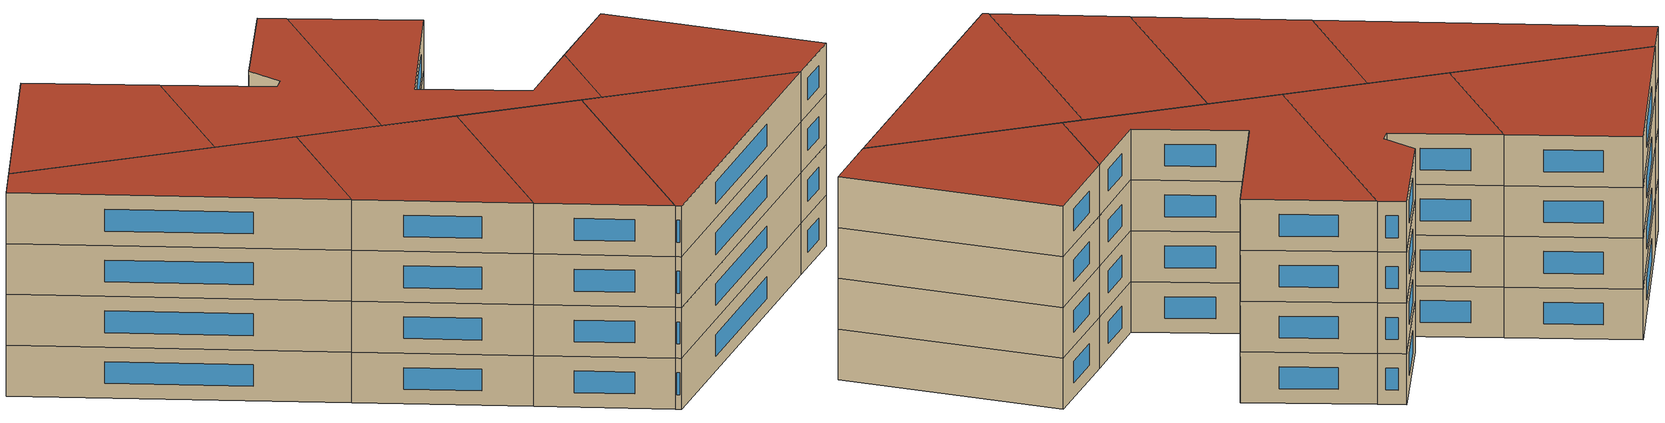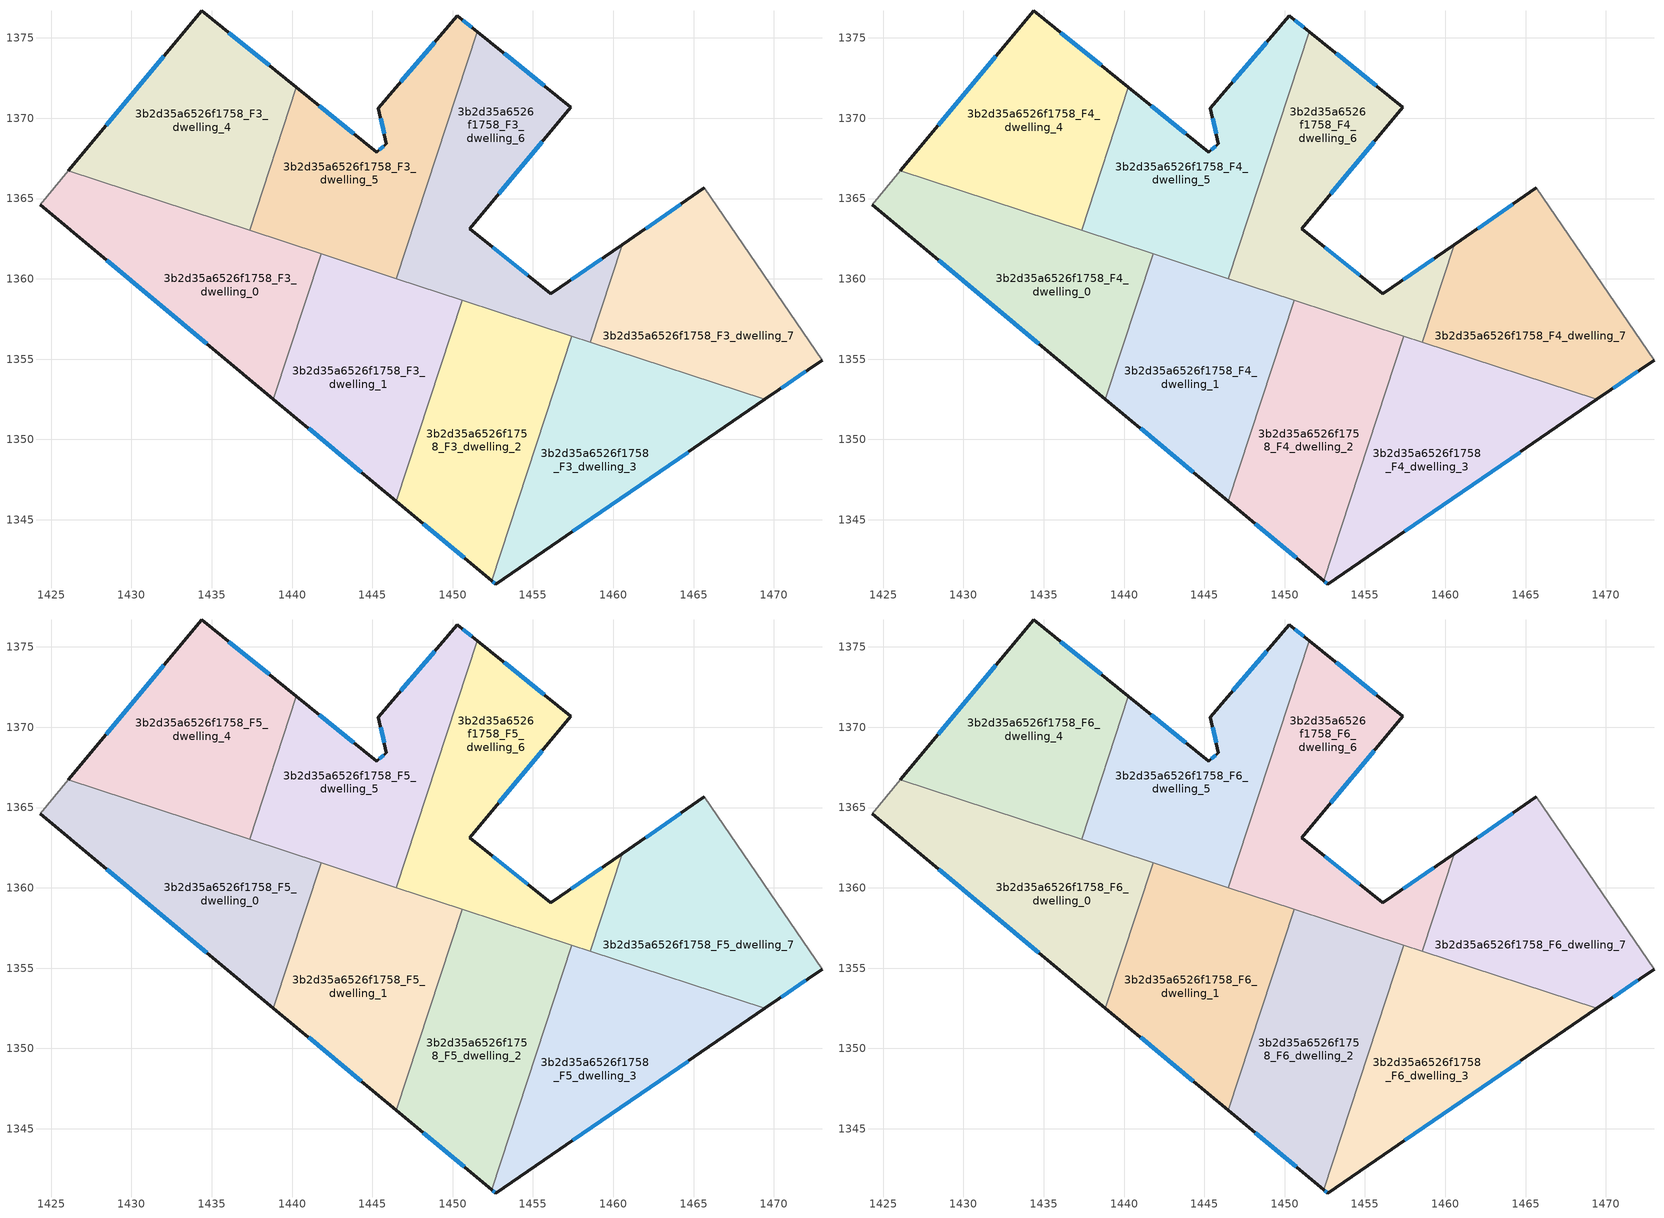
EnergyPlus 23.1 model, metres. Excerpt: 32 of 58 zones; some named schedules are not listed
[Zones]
3b2d35a6526f1758_F3_dwelling_0
 floor to 3b2d35a6526f1758_F2_dwelling_0 (EU_floor_Construction): 1441.81,1361.56 1438.84,1352.51 1424.31,1364.6 1426.07,1366.72 z9
 wall outside (EU_wall_Construction): 1424.31,1364.6 1438.84,1352.51 z9:12
 wall adiabatic (EU_wall_Construction): 1426.07,1366.72 1424.31,1364.6 z9:12
 wall to 3b2d35a6526f1758_F3_dwelling_1 (EU_wall_Construction): 1438.84,1352.51 1441.81,1361.56 z9:12
 wall to 3b2d35a6526f1758_F3_dwelling_4 (EU_wall_Construction): 1437.36,1363.02 1426.07,1366.72 z9:12
 wall to 3b2d35a6526f1758_F3_dwelling_5 (EU_wall_Construction): 1441.81,1361.56 1437.36,1363.02 z9:12
 window (EU_Window_Construction): 1428.46,1361.15 1434.69,1355.96 z9.86:11.14
3b2d35a6526f1758_F3_dwelling_1
 floor to 3b2d35a6526f1758_F2_dwelling_1 (EU_floor_Construction): 1450.59,1358.68 1446.48,1346.15 1438.84,1352.51 1441.81,1361.56 z9
 wall outside (EU_wall_Construction): 1438.84,1352.51 1446.48,1346.15 z9:12
 wall to 3b2d35a6526f1758_F3_dwelling_2 (EU_wall_Construction): 1446.48,1346.15 1450.59,1358.68 z9:12
 wall to 3b2d35a6526f1758_F3_dwelling_5 (EU_wall_Construction): 1446.5,1360.02 1441.81,1361.56 z9:12
 wall to 3b2d35a6526f1758_F3_dwelling_6 (EU_wall_Construction): 1450.59,1358.68 1446.5,1360.02 z9:12
 window (EU_Window_Construction): 1441.03,1350.69 1444.3,1347.97 z9.86:11.14
3b2d35a6526f1758_F3_dwelling_2
 floor to 3b2d35a6526f1758_F2_dwelling_2 (EU_floor_Construction): 1457.42,1356.44 1452.42,1341.21 1446.48,1346.15 1450.59,1358.68 z9
 wall outside (EU_wall_Construction): 1446.48,1346.15 1452.42,1341.21 z9:12
 wall to 3b2d35a6526f1758_F3_dwelling_3 (EU_wall_Construction): 1452.42,1341.21 1457.42,1356.44 z9:12
 wall to 3b2d35a6526f1758_F3_dwelling_6 (EU_wall_Construction): 1457.42,1356.44 1450.59,1358.68 z9:12
 window (EU_Window_Construction): 1448.18,1344.74 1450.73,1342.62 z9.86:11.14
3b2d35a6526f1758_F3_dwelling_3
 floor to 3b2d35a6526f1758_F2_dwelling_3 (EU_floor_Construction): 1469.45,1352.5 1452.7,1340.98 1452.42,1341.21 1457.42,1356.44 z9
 wall outside (EU_wall_Construction): 1452.42,1341.21 1452.7,1340.98 1469.45,1352.5 z9:12
 wall to 3b2d35a6526f1758_F3_dwelling_7 (EU_wall_Construction): 1469.45,1352.5 1458.56,1356.07 z9:12
 wall to 3b2d35a6526f1758_F3_dwelling_6 (EU_wall_Construction): 1458.56,1356.07 1457.42,1356.44 z9:12
 window (EU_Window_Construction): 1457.48,1344.27 1464.66,1349.21 / 1452.5,1341.15 1452.62,1341.05 z9.86:11.14
3b2d35a6526f1758_F3_dwelling_4
 floor to 3b2d35a6526f1758_F2_dwelling_4 (EU_floor_Construction): 1440.28,1371.93 1437.36,1363.02 1426.07,1366.72 1434.38,1376.7 z9
 wall outside (EU_wall_Construction): 1440.28,1371.93 1434.38,1376.7 1426.07,1366.72 z9:12
 wall to 3b2d35a6526f1758_F3_dwelling_5 (EU_wall_Construction): 1437.36,1363.02 1440.28,1371.93 z9:12
 window (EU_Window_Construction): 1432.01,1373.85 1428.45,1369.57 / 1438.59,1373.29 1436.07,1375.33 z9.86:11.14
3b2d35a6526f1758_F3_dwelling_5
 floor to 3b2d35a6526f1758_F2_dwelling_5 (EU_floor_Construction): 1451.53,1375.38 1446.5,1360.02 1437.36,1363.02 1440.28,1371.93 1445.26,1367.89 1445.88,1368.42 1445.37,1370.61 1450.28,1376.39 z9
 wall outside (EU_wall_Construction): 1451.53,1375.38 1450.28,1376.39 1445.37,1370.61 1445.88,1368.42 1445.26,1367.89 1440.28,1371.93 z9:12
 wall to 3b2d35a6526f1758_F3_dwelling_6 (EU_wall_Construction): 1446.5,1360.02 1451.53,1375.38 z9:12
 window (EU_Window_Construction): 1443.84,1369.05 1441.7,1370.77 / 1445.7,1368.27 1445.44,1368.04 / 1445.52,1369.99 1445.73,1369.05 / 1448.88,1374.74 1446.78,1372.26 / 1451.18,1375.67 1450.64,1376.1 z9.86:11.14
3b2d35a6526f1758_F3_dwelling_6
 floor to 3b2d35a6526f1758_F2_dwelling_6 (EU_floor_Construction): 1457.37,1370.69 1451.07,1363.13 1456.11,1359.07 1460.55,1362.13 1458.56,1356.07 1446.5,1360.02 1451.53,1375.38 z9
 wall outside (EU_wall_Construction): 1460.55,1362.13 1456.11,1359.07 1451.07,1363.13 1457.37,1370.69 1451.53,1375.38 z9:12
 wall to 3b2d35a6526f1758_F3_dwelling_7 (EU_wall_Construction): 1458.56,1356.07 1460.55,1362.13 z9:12
 window (EU_Window_Construction): 1459.28,1361.25 1457.38,1359.94 / 1455.7,1372.03 1453.2,1374.04 / 1452.87,1365.29 1455.57,1368.53 / 1454.67,1360.23 1452.51,1361.97 z9.86:11.14
3b2d35a6526f1758_F3_dwelling_7
 floor to 3b2d35a6526f1758_F2_dwelling_7 (EU_floor_Construction): 1465.67,1365.66 1473,1354.94 1469.45,1352.5 1458.56,1356.07 1460.55,1362.13 z9
 wall outside (EU_wall_Construction): 1465.67,1365.66 1460.55,1362.13 / 1469.45,1352.5 1473,1354.94 z9:12
 wall adiabatic (EU_wall_Construction): 1473,1354.94 1465.67,1365.66 z9:12
 window (EU_Window_Construction): 1464.21,1364.65 1462.01,1363.14 / 1470.46,1353.19 1471.99,1354.24 z9.86:11.14
3b2d35a6526f1758_F4_dwelling_0
 floor to 3b2d35a6526f1758_F3_dwelling_0 (EU_floor_Construction): 1441.81,1361.56 1438.84,1352.51 1424.31,1364.6 1426.07,1366.72 z12
 wall outside (EU_wall_Construction): 1424.31,1364.6 1438.84,1352.51 z12:15
 wall adiabatic (EU_wall_Construction): 1426.07,1366.72 1424.31,1364.6 z12:15
 wall to 3b2d35a6526f1758_F4_dwelling_1 (EU_wall_Construction): 1438.84,1352.51 1441.81,1361.56 z12:15
 wall to 3b2d35a6526f1758_F4_dwelling_4 (EU_wall_Construction): 1437.36,1363.02 1426.07,1366.72 z12:15
 wall to 3b2d35a6526f1758_F4_dwelling_5 (EU_wall_Construction): 1441.81,1361.56 1437.36,1363.02 z12:15
 window (EU_Window_Construction): 1428.46,1361.15 1434.69,1355.96 z12.86:14.14
3b2d35a6526f1758_F4_dwelling_1
 floor to 3b2d35a6526f1758_F3_dwelling_1 (EU_floor_Construction): 1450.59,1358.68 1446.48,1346.15 1438.84,1352.51 1441.81,1361.56 z12
 wall outside (EU_wall_Construction): 1438.84,1352.51 1446.48,1346.15 z12:15
 wall to 3b2d35a6526f1758_F4_dwelling_2 (EU_wall_Construction): 1446.48,1346.15 1450.59,1358.68 z12:15
 wall to 3b2d35a6526f1758_F4_dwelling_5 (EU_wall_Construction): 1446.5,1360.02 1441.81,1361.56 z12:15
 wall to 3b2d35a6526f1758_F4_dwelling_6 (EU_wall_Construction): 1450.59,1358.68 1446.5,1360.02 z12:15
 window (EU_Window_Construction): 1441.03,1350.69 1444.3,1347.97 z12.86:14.14
3b2d35a6526f1758_F4_dwelling_2
 floor to 3b2d35a6526f1758_F3_dwelling_2 (EU_floor_Construction): 1457.42,1356.44 1452.42,1341.21 1446.48,1346.15 1450.59,1358.68 z12
 wall outside (EU_wall_Construction): 1446.48,1346.15 1452.42,1341.21 z12:15
 wall to 3b2d35a6526f1758_F4_dwelling_3 (EU_wall_Construction): 1452.42,1341.21 1457.42,1356.44 z12:15
 wall to 3b2d35a6526f1758_F4_dwelling_6 (EU_wall_Construction): 1457.42,1356.44 1450.59,1358.68 z12:15
 window (EU_Window_Construction): 1448.18,1344.74 1450.73,1342.62 z12.86:14.14
3b2d35a6526f1758_F4_dwelling_3
 floor to 3b2d35a6526f1758_F3_dwelling_3 (EU_floor_Construction): 1469.45,1352.5 1452.7,1340.98 1452.42,1341.21 1457.42,1356.44 z12
 wall outside (EU_wall_Construction): 1452.42,1341.21 1452.7,1340.98 1469.45,1352.5 z12:15
 wall to 3b2d35a6526f1758_F4_dwelling_7 (EU_wall_Construction): 1469.45,1352.5 1458.56,1356.07 z12:15
 wall to 3b2d35a6526f1758_F4_dwelling_6 (EU_wall_Construction): 1458.56,1356.07 1457.42,1356.44 z12:15
 window (EU_Window_Construction): 1457.48,1344.27 1464.66,1349.21 / 1452.5,1341.15 1452.62,1341.05 z12.86:14.14
3b2d35a6526f1758_F4_dwelling_4
 floor to 3b2d35a6526f1758_F3_dwelling_4 (EU_floor_Construction): 1440.28,1371.93 1437.36,1363.02 1426.07,1366.72 1434.38,1376.7 z12
 wall outside (EU_wall_Construction): 1440.28,1371.93 1434.38,1376.7 1426.07,1366.72 z12:15
 wall to 3b2d35a6526f1758_F4_dwelling_5 (EU_wall_Construction): 1437.36,1363.02 1440.28,1371.93 z12:15
 window (EU_Window_Construction): 1432.01,1373.85 1428.45,1369.57 / 1438.59,1373.29 1436.07,1375.33 z12.86:14.14
3b2d35a6526f1758_F4_dwelling_5
 floor to 3b2d35a6526f1758_F3_dwelling_5 (EU_floor_Construction): 1451.53,1375.38 1446.5,1360.02 1437.36,1363.02 1440.28,1371.93 1445.26,1367.89 1445.88,1368.42 1445.37,1370.61 1450.28,1376.39 z12
 wall outside (EU_wall_Construction): 1451.53,1375.38 1450.28,1376.39 1445.37,1370.61 1445.88,1368.42 1445.26,1367.89 1440.28,1371.93 z12:15
 wall to 3b2d35a6526f1758_F4_dwelling_6 (EU_wall_Construction): 1446.5,1360.02 1451.53,1375.38 z12:15
 window (EU_Window_Construction): 1443.84,1369.05 1441.7,1370.77 / 1445.7,1368.27 1445.44,1368.04 / 1445.52,1369.99 1445.73,1369.05 / 1448.88,1374.74 1446.78,1372.26 / 1451.18,1375.67 1450.64,1376.1 z12.86:14.14
3b2d35a6526f1758_F4_dwelling_6
 floor to 3b2d35a6526f1758_F3_dwelling_6 (EU_floor_Construction): 1457.37,1370.69 1451.07,1363.13 1456.11,1359.07 1460.55,1362.13 1458.56,1356.07 1446.5,1360.02 1451.53,1375.38 z12
 wall outside (EU_wall_Construction): 1460.55,1362.13 1456.11,1359.07 1451.07,1363.13 1457.37,1370.69 1451.53,1375.38 z12:15
 wall to 3b2d35a6526f1758_F4_dwelling_7 (EU_wall_Construction): 1458.56,1356.07 1460.55,1362.13 z12:15
 window (EU_Window_Construction): 1459.28,1361.25 1457.38,1359.94 / 1455.7,1372.03 1453.2,1374.04 / 1452.87,1365.29 1455.57,1368.53 / 1454.67,1360.23 1452.51,1361.97 z12.86:14.14
3b2d35a6526f1758_F4_dwelling_7
 floor to 3b2d35a6526f1758_F3_dwelling_7 (EU_floor_Construction): 1465.67,1365.66 1473,1354.94 1469.45,1352.5 1458.56,1356.07 1460.55,1362.13 z12
 wall outside (EU_wall_Construction): 1465.67,1365.66 1460.55,1362.13 / 1469.45,1352.5 1473,1354.94 z12:15
 wall adiabatic (EU_wall_Construction): 1473,1354.94 1465.67,1365.66 z12:15
 window (EU_Window_Construction): 1464.21,1364.65 1462.01,1363.14 / 1470.46,1353.19 1471.99,1354.24 z12.86:14.14
3b2d35a6526f1758_F5_dwelling_0
 floor to 3b2d35a6526f1758_F4_dwelling_0 (EU_floor_Construction): 1441.81,1361.56 1438.84,1352.51 1424.31,1364.6 1426.07,1366.72 z15
 wall outside (EU_wall_Construction): 1424.31,1364.6 1438.84,1352.51 z15:18
 wall adiabatic (EU_wall_Construction): 1426.07,1366.72 1424.31,1364.6 z15:18
 wall to 3b2d35a6526f1758_F5_dwelling_1 (EU_wall_Construction): 1438.84,1352.51 1441.81,1361.56 z15:18
 wall to 3b2d35a6526f1758_F5_dwelling_4 (EU_wall_Construction): 1437.36,1363.02 1426.07,1366.72 z15:18
 wall to 3b2d35a6526f1758_F5_dwelling_5 (EU_wall_Construction): 1441.81,1361.56 1437.36,1363.02 z15:18
 window (EU_Window_Construction): 1428.46,1361.15 1434.69,1355.96 z15.86:17.14
3b2d35a6526f1758_F5_dwelling_1
 floor to 3b2d35a6526f1758_F4_dwelling_1 (EU_floor_Construction): 1450.59,1358.68 1446.48,1346.15 1438.84,1352.51 1441.81,1361.56 z15
 wall outside (EU_wall_Construction): 1438.84,1352.51 1446.48,1346.15 z15:18
 wall to 3b2d35a6526f1758_F5_dwelling_2 (EU_wall_Construction): 1446.48,1346.15 1450.59,1358.68 z15:18
 wall to 3b2d35a6526f1758_F5_dwelling_5 (EU_wall_Construction): 1446.5,1360.02 1441.81,1361.56 z15:18
 wall to 3b2d35a6526f1758_F5_dwelling_6 (EU_wall_Construction): 1450.59,1358.68 1446.5,1360.02 z15:18
 window (EU_Window_Construction): 1441.03,1350.69 1444.3,1347.97 z15.86:17.14
3b2d35a6526f1758_F5_dwelling_2
 floor to 3b2d35a6526f1758_F4_dwelling_2 (EU_floor_Construction): 1457.42,1356.44 1452.42,1341.21 1446.48,1346.15 1450.59,1358.68 z15
 wall outside (EU_wall_Construction): 1446.48,1346.15 1452.42,1341.21 z15:18
 wall to 3b2d35a6526f1758_F5_dwelling_3 (EU_wall_Construction): 1452.42,1341.21 1457.42,1356.44 z15:18
 wall to 3b2d35a6526f1758_F5_dwelling_6 (EU_wall_Construction): 1457.42,1356.44 1450.59,1358.68 z15:18
 window (EU_Window_Construction): 1448.18,1344.74 1450.73,1342.62 z15.86:17.14
3b2d35a6526f1758_F5_dwelling_3
 floor to 3b2d35a6526f1758_F4_dwelling_3 (EU_floor_Construction): 1469.45,1352.5 1452.7,1340.98 1452.42,1341.21 1457.42,1356.44 z15
 wall outside (EU_wall_Construction): 1452.42,1341.21 1452.7,1340.98 1469.45,1352.5 z15:18
 wall to 3b2d35a6526f1758_F5_dwelling_7 (EU_wall_Construction): 1469.45,1352.5 1458.56,1356.07 z15:18
 wall to 3b2d35a6526f1758_F5_dwelling_6 (EU_wall_Construction): 1458.56,1356.07 1457.42,1356.44 z15:18
 window (EU_Window_Construction): 1457.48,1344.27 1464.66,1349.21 / 1452.5,1341.15 1452.62,1341.05 z15.86:17.14
3b2d35a6526f1758_F5_dwelling_4
 floor to 3b2d35a6526f1758_F4_dwelling_4 (EU_floor_Construction): 1440.28,1371.93 1437.36,1363.02 1426.07,1366.72 1434.38,1376.7 z15
 wall outside (EU_wall_Construction): 1440.28,1371.93 1434.38,1376.7 1426.07,1366.72 z15:18
 wall to 3b2d35a6526f1758_F5_dwelling_5 (EU_wall_Construction): 1437.36,1363.02 1440.28,1371.93 z15:18
 window (EU_Window_Construction): 1432.01,1373.85 1428.45,1369.57 / 1438.59,1373.29 1436.07,1375.33 z15.86:17.14
3b2d35a6526f1758_F5_dwelling_5
 floor to 3b2d35a6526f1758_F4_dwelling_5 (EU_floor_Construction): 1451.53,1375.38 1446.5,1360.02 1437.36,1363.02 1440.28,1371.93 1445.26,1367.89 1445.88,1368.42 1445.37,1370.61 1450.28,1376.39 z15
 wall outside (EU_wall_Construction): 1451.53,1375.38 1450.28,1376.39 1445.37,1370.61 1445.88,1368.42 1445.26,1367.89 1440.28,1371.93 z15:18
 wall to 3b2d35a6526f1758_F5_dwelling_6 (EU_wall_Construction): 1446.5,1360.02 1451.53,1375.38 z15:18
 window (EU_Window_Construction): 1443.84,1369.05 1441.7,1370.77 / 1445.7,1368.27 1445.44,1368.04 / 1445.52,1369.99 1445.73,1369.05 / 1448.88,1374.74 1446.78,1372.26 / 1451.18,1375.67 1450.64,1376.1 z15.86:17.14
3b2d35a6526f1758_F5_dwelling_6
 floor to 3b2d35a6526f1758_F4_dwelling_6 (EU_floor_Construction): 1457.37,1370.69 1451.07,1363.13 1456.11,1359.07 1460.55,1362.13 1458.56,1356.07 1446.5,1360.02 1451.53,1375.38 z15
 wall outside (EU_wall_Construction): 1460.55,1362.13 1456.11,1359.07 1451.07,1363.13 1457.37,1370.69 1451.53,1375.38 z15:18
 wall to 3b2d35a6526f1758_F5_dwelling_7 (EU_wall_Construction): 1458.56,1356.07 1460.55,1362.13 z15:18
 window (EU_Window_Construction): 1459.28,1361.25 1457.38,1359.94 / 1455.7,1372.03 1453.2,1374.04 / 1452.87,1365.29 1455.57,1368.53 / 1454.67,1360.23 1452.51,1361.97 z15.86:17.14
3b2d35a6526f1758_F5_dwelling_7
 floor to 3b2d35a6526f1758_F4_dwelling_7 (EU_floor_Construction): 1465.67,1365.66 1473,1354.94 1469.45,1352.5 1458.56,1356.07 1460.55,1362.13 z15
 wall outside (EU_wall_Construction): 1465.67,1365.66 1460.55,1362.13 / 1469.45,1352.5 1473,1354.94 z15:18
 wall adiabatic (EU_wall_Construction): 1473,1354.94 1465.67,1365.66 z15:18
 window (EU_Window_Construction): 1464.21,1364.65 1462.01,1363.14 / 1470.46,1353.19 1471.99,1354.24 z15.86:17.14
3b2d35a6526f1758_F6_dwelling_0
 floor to 3b2d35a6526f1758_F5_dwelling_0 (EU_floor_Construction): 1441.81,1361.56 1438.84,1352.51 1424.31,1364.6 1426.07,1366.72 z18
 wall outside (EU_wall_Construction): 1424.31,1364.6 1438.84,1352.51 z18:21
 wall adiabatic (EU_wall_Construction): 1426.07,1366.72 1424.31,1364.6 z18:21
 wall to 3b2d35a6526f1758_F6_dwelling_1 (EU_wall_Construction): 1438.84,1352.51 1441.81,1361.56 z18:21
 wall to 3b2d35a6526f1758_F6_dwelling_4 (EU_wall_Construction): 1437.36,1363.02 1426.07,1366.72 z18:21
 wall to 3b2d35a6526f1758_F6_dwelling_5 (EU_wall_Construction): 1441.81,1361.56 1437.36,1363.02 z18:21
 window (EU_Window_Construction): 1428.46,1361.15 1434.69,1355.96 z18.86:20.14
 roof outside (EU_roof_Construction): 1438.84,1352.51 1441.81,1361.56 1426.07,1366.72 1424.31,1364.6 z21
3b2d35a6526f1758_F6_dwelling_1
 floor to 3b2d35a6526f1758_F5_dwelling_1 (EU_floor_Construction): 1450.59,1358.68 1446.48,1346.15 1438.84,1352.51 1441.81,1361.56 z18
 wall outside (EU_wall_Construction): 1438.84,1352.51 1446.48,1346.15 z18:21
 wall to 3b2d35a6526f1758_F6_dwelling_2 (EU_wall_Construction): 1446.48,1346.15 1450.59,1358.68 z18:21
 wall to 3b2d35a6526f1758_F6_dwelling_5 (EU_wall_Construction): 1446.5,1360.02 1441.81,1361.56 z18:21
 wall to 3b2d35a6526f1758_F6_dwelling_6 (EU_wall_Construction): 1450.59,1358.68 1446.5,1360.02 z18:21
 window (EU_Window_Construction): 1441.03,1350.69 1444.3,1347.97 z18.86:20.14
 roof outside (EU_roof_Construction): 1446.48,1346.15 1450.59,1358.68 1441.81,1361.56 1438.84,1352.51 z21
3b2d35a6526f1758_F6_dwelling_2
 floor to 3b2d35a6526f1758_F5_dwelling_2 (EU_floor_Construction): 1457.42,1356.44 1452.42,1341.21 1446.48,1346.15 1450.59,1358.68 z18
 wall outside (EU_wall_Construction): 1446.48,1346.15 1452.42,1341.21 z18:21
 wall to 3b2d35a6526f1758_F6_dwelling_3 (EU_wall_Construction): 1452.42,1341.21 1457.42,1356.44 z18:21
 wall to 3b2d35a6526f1758_F6_dwelling_6 (EU_wall_Construction): 1457.42,1356.44 1450.59,1358.68 z18:21
 window (EU_Window_Construction): 1448.18,1344.74 1450.73,1342.62 z18.86:20.14
 roof outside (EU_roof_Construction): 1452.42,1341.21 1457.42,1356.44 1450.59,1358.68 1446.48,1346.15 z21
3b2d35a6526f1758_F6_dwelling_3
 floor to 3b2d35a6526f1758_F5_dwelling_3 (EU_floor_Construction): 1469.45,1352.5 1452.7,1340.98 1452.42,1341.21 1457.42,1356.44 z18
 wall outside (EU_wall_Construction): 1452.42,1341.21 1452.7,1340.98 1469.45,1352.5 z18:21
 wall to 3b2d35a6526f1758_F6_dwelling_7 (EU_wall_Construction): 1469.45,1352.5 1458.56,1356.07 z18:21
 wall to 3b2d35a6526f1758_F6_dwelling_6 (EU_wall_Construction): 1458.56,1356.07 1457.42,1356.44 z18:21
 window (EU_Window_Construction): 1457.48,1344.27 1464.66,1349.21 / 1452.5,1341.15 1452.62,1341.05 z18.86:20.14
 roof outside (EU_roof_Construction): 1469.45,1352.5 1457.42,1356.44 1452.42,1341.21 1452.7,1340.98 z21
3b2d35a6526f1758_F6_dwelling_4
 floor to 3b2d35a6526f1758_F5_dwelling_4 (EU_floor_Construction): 1440.28,1371.93 1437.36,1363.02 1426.07,1366.72 1434.38,1376.7 z18
 wall outside (EU_wall_Construction): 1440.28,1371.93 1434.38,1376.7 1426.07,1366.72 z18:21
 wall to 3b2d35a6526f1758_F6_dwelling_5 (EU_wall_Construction): 1437.36,1363.02 1440.28,1371.93 z18:21
 window (EU_Window_Construction): 1432.01,1373.85 1428.45,1369.57 / 1438.59,1373.29 1436.07,1375.33 z18.86:20.14
 roof outside (EU_roof_Construction): 1437.36,1363.02 1440.28,1371.93 1434.38,1376.7 1426.07,1366.72 z21
3b2d35a6526f1758_F6_dwelling_5
 floor to 3b2d35a6526f1758_F5_dwelling_5 (EU_floor_Construction): 1451.53,1375.38 1446.5,1360.02 1437.36,1363.02 1440.28,1371.93 1445.26,1367.89 1445.88,1368.42 1445.37,1370.61 1450.28,1376.39 z18
 wall outside (EU_wall_Construction): 1451.53,1375.38 1450.28,1376.39 1445.37,1370.61 1445.88,1368.42 1445.26,1367.89 1440.28,1371.93 z18:21
 wall to 3b2d35a6526f1758_F6_dwelling_6 (EU_wall_Construction): 1446.5,1360.02 1451.53,1375.38 z18:21
 window (EU_Window_Construction): 1443.84,1369.05 1441.7,1370.77 / 1445.7,1368.27 1445.44,1368.04 / 1445.52,1369.99 1445.73,1369.05 / 1448.88,1374.74 1446.78,1372.26 / 1451.18,1375.67 1450.64,1376.1 z18.86:20.14
 roof outside (EU_roof_Construction): 1446.5,1360.02 1451.53,1375.38 1450.28,1376.39 1445.37,1370.61 1445.88,1368.42 1445.26,1367.89 1440.28,1371.93 1437.36,1363.02 z21
3b2d35a6526f1758_F6_dwelling_6
 floor to 3b2d35a6526f1758_F5_dwelling_6 (EU_floor_Construction): 1457.37,1370.69 1451.07,1363.13 1456.11,1359.07 1460.55,1362.13 1458.56,1356.07 1446.5,1360.02 1451.53,1375.38 z18
 wall outside (EU_wall_Construction): 1460.55,1362.13 1456.11,1359.07 1451.07,1363.13 1457.37,1370.69 1451.53,1375.38 z18:21
 wall to 3b2d35a6526f1758_F6_dwelling_7 (EU_wall_Construction): 1458.56,1356.07 1460.55,1362.13 z18:21
 window (EU_Window_Construction): 1459.28,1361.25 1457.38,1359.94 / 1455.7,1372.03 1453.2,1374.04 / 1452.87,1365.29 1455.57,1368.53 / 1454.67,1360.23 1452.51,1361.97 z18.86:20.14
 roof outside (EU_roof_Construction): 1458.56,1356.07 1460.55,1362.13 1456.11,1359.07 1451.07,1363.13 1457.37,1370.69 1451.53,1375.38 1446.5,1360.02 z21
3b2d35a6526f1758_F6_dwelling_7
 floor to 3b2d35a6526f1758_F5_dwelling_7 (EU_floor_Construction): 1465.67,1365.66 1473,1354.94 1469.45,1352.5 1458.56,1356.07 1460.55,1362.13 z18
 wall outside (EU_wall_Construction): 1465.67,1365.66 1460.55,1362.13 / 1469.45,1352.5 1473,1354.94 z18:21
 wall adiabatic (EU_wall_Construction): 1473,1354.94 1465.67,1365.66 z18:21
 window (EU_Window_Construction): 1464.21,1364.65 1462.01,1363.14 / 1470.46,1353.19 1471.99,1354.24 z18.86:20.14
 roof outside (EU_roof_Construction): 1473,1354.94 1465.67,1365.66 1460.55,1362.13 1458.56,1356.07 1469.45,1352.5 z21
[Building]
EU S2 Campaign: North Axis=0; Terrain=City; Solar Distribution=FullExterior
[Site:Location]
Helsinki-Vantaa.AP: Latitude=60.317; Longitude=24.963; Time Zone=2; Elevation=54.6
[SizingPeriod:WeatherFileDays]
AnnualSizingPeriod: Begin Month=1; Begin Day of Month=1; End Month=12; End Day of Month=31; Day of Week for Start Day=Monday; Use Weather File Daylight Saving Period=No; Use Weather File Rain and Snow Indicators=No
[MATERIAL]
EU_InternalMass_Material: Roughness=MediumRough; Thickness=0.1; Conductivity=1; Density=1800; Specific Heat=900; Thermal Absorptance=0.9; Solar Absorptance=0.7; Visible Absorptance=0.7
[MATERIAL:NOMASS] Roughness=MediumRough; Thermal Absorptance=0.9; Solar Absorptance=0.7; Visible Absorptance=0.7
Name | Thermal Resistance
EU_wall_NoMass | 1.10183
EU_roof_NoMass; EU_floor_NoMass | 1.70606
[WINDOWMATERIAL:SIMPLEGLAZINGSYSTEM]
EU_Window_SimpleGlazing: UFactor=3.11035; Solar Heat Gain Coefficient=0.8; Visible Transmittance=0.8
[CONSTRUCTION]
EU_wall_Construction: EU_wall_NoMass
EU_roof_Construction: EU_roof_NoMass
EU_floor_Construction: EU_floor_NoMass
EU_Window_Construction: EU_Window_SimpleGlazing
EU_InternalMass_Construction: EU_InternalMass_Material
[ZONE] Type=1; Multiplier=1; Ceiling Height=autocalculate; Floor Area=autocalculate; Part of Total Floor Area=Yes
Name | Volume
3b2d35a6526f1758_F3_dwelling_0; 3b2d35a6526f1758_F4_dwelling_0; 3b2d35a6526f1758_F5_dwelling_0; 3b2d35a6526f1758_F6_dwelling_0 | 314.782
3b2d35a6526f1758_F3_dwelling_1; 3b2d35a6526f1758_F4_dwelling_1; 3b2d35a6526f1758_F5_dwelling_1; 3b2d35a6526f1758_F6_dwelling_1; 3b2d35a6526f1758_F3_dwelling_5; 3b2d35a6526f1758_F4_dwelling_5; 3b2d35a6526f1758_F5_dwelling_5; 3b2d35a6526f1758_F6_dwelling_5 | 314.774
3b2d35a6526f1758_F3_dwelling_2; 3b2d35a6526f1758_F4_dwelling_2; 3b2d35a6526f1758_F5_dwelling_2; 3b2d35a6526f1758_F6_dwelling_2 | 314.729
3b2d35a6526f1758_F3_dwelling_3; 3b2d35a6526f1758_F4_dwelling_3; 3b2d35a6526f1758_F5_dwelling_3; 3b2d35a6526f1758_F6_dwelling_3 | 314.777
3b2d35a6526f1758_F3_dwelling_4; 3b2d35a6526f1758_F4_dwelling_4; 3b2d35a6526f1758_F5_dwelling_4; 3b2d35a6526f1758_F6_dwelling_4 | 314.754
3b2d35a6526f1758_F3_dwelling_6; 3b2d35a6526f1758_F4_dwelling_6; 3b2d35a6526f1758_F5_dwelling_6; 3b2d35a6526f1758_F6_dwelling_6 | 314.771
3b2d35a6526f1758_F3_dwelling_7; 3b2d35a6526f1758_F4_dwelling_7; 3b2d35a6526f1758_F5_dwelling_7; 3b2d35a6526f1758_F6_dwelling_7 | 314.785
[INTERNALMASS] Construction=EU_InternalMass_Construction
Name | Zone or ZoneList | Surface Area
3b2d35a6526f1758_F3_dwelling_0_EU_InternalMass | 3b2d35a6526f1758_F3_dwelling_0 | 104.928
3b2d35a6526f1758_F3_dwelling_1_EU_InternalMass | 3b2d35a6526f1758_F3_dwelling_1 | 104.925
3b2d35a6526f1758_F3_dwelling_2_EU_InternalMass | 3b2d35a6526f1758_F3_dwelling_2 | 104.91
3b2d35a6526f1758_F3_dwelling_3_EU_InternalMass | 3b2d35a6526f1758_F3_dwelling_3 | 104.926
3b2d35a6526f1758_F3_dwelling_4_EU_InternalMass | 3b2d35a6526f1758_F3_dwelling_4 | 104.918
3b2d35a6526f1758_F3_dwelling_5_EU_InternalMass | 3b2d35a6526f1758_F3_dwelling_5 | 104.925
3b2d35a6526f1758_F3_dwelling_6_EU_InternalMass | 3b2d35a6526f1758_F3_dwelling_6 | 104.923
3b2d35a6526f1758_F3_dwelling_7_EU_InternalMass | 3b2d35a6526f1758_F3_dwelling_7 | 104.928
3b2d35a6526f1758_F4_dwelling_0_EU_InternalMass | 3b2d35a6526f1758_F4_dwelling_0 | 104.928
3b2d35a6526f1758_F4_dwelling_1_EU_InternalMass | 3b2d35a6526f1758_F4_dwelling_1 | 104.925
3b2d35a6526f1758_F4_dwelling_2_EU_InternalMass | 3b2d35a6526f1758_F4_dwelling_2 | 104.91
3b2d35a6526f1758_F4_dwelling_3_EU_InternalMass | 3b2d35a6526f1758_F4_dwelling_3 | 104.926
3b2d35a6526f1758_F4_dwelling_4_EU_InternalMass | 3b2d35a6526f1758_F4_dwelling_4 | 104.918
3b2d35a6526f1758_F4_dwelling_5_EU_InternalMass | 3b2d35a6526f1758_F4_dwelling_5 | 104.925
3b2d35a6526f1758_F4_dwelling_6_EU_InternalMass | 3b2d35a6526f1758_F4_dwelling_6 | 104.923
3b2d35a6526f1758_F4_dwelling_7_EU_InternalMass | 3b2d35a6526f1758_F4_dwelling_7 | 104.928
3b2d35a6526f1758_F5_dwelling_0_EU_InternalMass | 3b2d35a6526f1758_F5_dwelling_0 | 104.928
3b2d35a6526f1758_F5_dwelling_1_EU_InternalMass | 3b2d35a6526f1758_F5_dwelling_1 | 104.925
3b2d35a6526f1758_F5_dwelling_2_EU_InternalMass | 3b2d35a6526f1758_F5_dwelling_2 | 104.91
3b2d35a6526f1758_F5_dwelling_3_EU_InternalMass | 3b2d35a6526f1758_F5_dwelling_3 | 104.926
3b2d35a6526f1758_F5_dwelling_4_EU_InternalMass | 3b2d35a6526f1758_F5_dwelling_4 | 104.918
3b2d35a6526f1758_F5_dwelling_5_EU_InternalMass | 3b2d35a6526f1758_F5_dwelling_5 | 104.925
3b2d35a6526f1758_F5_dwelling_6_EU_InternalMass | 3b2d35a6526f1758_F5_dwelling_6 | 104.923
3b2d35a6526f1758_F5_dwelling_7_EU_InternalMass | 3b2d35a6526f1758_F5_dwelling_7 | 104.928
3b2d35a6526f1758_F6_dwelling_0_EU_InternalMass | 3b2d35a6526f1758_F6_dwelling_0 | 104.928
3b2d35a6526f1758_F6_dwelling_1_EU_InternalMass | 3b2d35a6526f1758_F6_dwelling_1 | 104.925
3b2d35a6526f1758_F6_dwelling_2_EU_InternalMass | 3b2d35a6526f1758_F6_dwelling_2 | 104.91
3b2d35a6526f1758_F6_dwelling_3_EU_InternalMass | 3b2d35a6526f1758_F6_dwelling_3 | 104.926
3b2d35a6526f1758_F6_dwelling_4_EU_InternalMass | 3b2d35a6526f1758_F6_dwelling_4 | 104.918
3b2d35a6526f1758_F6_dwelling_5_EU_InternalMass | 3b2d35a6526f1758_F6_dwelling_5 | 104.925
3b2d35a6526f1758_F6_dwelling_6_EU_InternalMass | 3b2d35a6526f1758_F6_dwelling_6 | 104.923
3b2d35a6526f1758_F6_dwelling_7_EU_InternalMass | 3b2d35a6526f1758_F6_dwelling_7 | 104.928
[OTHEREQUIPMENT] Fuel Type=Electricity; Design Level Calculation Method=Watts/Area; Power per Zone Floor Area=1; Fraction Latent=0; Fraction Radiant=0; Fraction Lost=0; Carbon Dioxide Generation Rate=0; EndUse Subcategory=EU_Step8_InternalGains
Name | Zone or ZoneList or Space or SpaceList | Schedule
EU_Step8_InternalGain_3b2d35a6526f1758_F3_dwelling_0_f000 | 3b2d35a6526f1758_F3_dwelling_0 | EU_Step8_GainSchedule_3b2d35a6526f1758_F3_dwelling_0_f000
EU_Step8_InternalGain_3b2d35a6526f1758_F3_dwelling_1_f000 | 3b2d35a6526f1758_F3_dwelling_1 | EU_Step8_GainSchedule_3b2d35a6526f1758_F3_dwelling_1_f000
EU_Step8_InternalGain_3b2d35a6526f1758_F3_dwelling_2_f000 | 3b2d35a6526f1758_F3_dwelling_2 | EU_Step8_GainSchedule_3b2d35a6526f1758_F3_dwelling_2_f000
EU_Step8_InternalGain_3b2d35a6526f1758_F3_dwelling_3_f000 | 3b2d35a6526f1758_F3_dwelling_3 | EU_Step8_GainSchedule_3b2d35a6526f1758_F3_dwelling_3_f000
EU_Step8_InternalGain_3b2d35a6526f1758_F3_dwelling_4_f000 | 3b2d35a6526f1758_F3_dwelling_4 | EU_Step8_GainSchedule_3b2d35a6526f1758_F3_dwelling_4_f000
EU_Step8_InternalGain_3b2d35a6526f1758_F3_dwelling_5_f000 | 3b2d35a6526f1758_F3_dwelling_5 | EU_Step8_GainSchedule_3b2d35a6526f1758_F3_dwelling_5_f000
EU_Step8_InternalGain_3b2d35a6526f1758_F3_dwelling_6_f000 | 3b2d35a6526f1758_F3_dwelling_6 | EU_Step8_GainSchedule_3b2d35a6526f1758_F3_dwelling_6_f000
EU_Step8_InternalGain_3b2d35a6526f1758_F3_dwelling_7_f000 | 3b2d35a6526f1758_F3_dwelling_7 | EU_Step8_GainSchedule_3b2d35a6526f1758_F3_dwelling_7_f000
EU_Step8_InternalGain_3b2d35a6526f1758_F4_dwelling_0_f000 | 3b2d35a6526f1758_F4_dwelling_0 | EU_Step8_GainSchedule_3b2d35a6526f1758_F4_dwelling_0_f000
EU_Step8_InternalGain_3b2d35a6526f1758_F4_dwelling_1_f000 | 3b2d35a6526f1758_F4_dwelling_1 | EU_Step8_GainSchedule_3b2d35a6526f1758_F4_dwelling_1_f000
EU_Step8_InternalGain_3b2d35a6526f1758_F4_dwelling_2_f000 | 3b2d35a6526f1758_F4_dwelling_2 | EU_Step8_GainSchedule_3b2d35a6526f1758_F4_dwelling_2_f000
EU_Step8_InternalGain_3b2d35a6526f1758_F4_dwelling_3_f000 | 3b2d35a6526f1758_F4_dwelling_3 | EU_Step8_GainSchedule_3b2d35a6526f1758_F4_dwelling_3_f000
EU_Step8_InternalGain_3b2d35a6526f1758_F4_dwelling_4_f000 | 3b2d35a6526f1758_F4_dwelling_4 | EU_Step8_GainSchedule_3b2d35a6526f1758_F4_dwelling_4_f000
EU_Step8_InternalGain_3b2d35a6526f1758_F4_dwelling_5_f000 | 3b2d35a6526f1758_F4_dwelling_5 | EU_Step8_GainSchedule_3b2d35a6526f1758_F4_dwelling_5_f000
EU_Step8_InternalGain_3b2d35a6526f1758_F4_dwelling_6_f000 | 3b2d35a6526f1758_F4_dwelling_6 | EU_Step8_GainSchedule_3b2d35a6526f1758_F4_dwelling_6_f000
EU_Step8_InternalGain_3b2d35a6526f1758_F4_dwelling_7_f000 | 3b2d35a6526f1758_F4_dwelling_7 | EU_Step8_GainSchedule_3b2d35a6526f1758_F4_dwelling_7_f000
EU_Step8_InternalGain_3b2d35a6526f1758_F5_dwelling_0_f000 | 3b2d35a6526f1758_F5_dwelling_0 | EU_Step8_GainSchedule_3b2d35a6526f1758_F5_dwelling_0_f000
EU_Step8_InternalGain_3b2d35a6526f1758_F5_dwelling_1_f000 | 3b2d35a6526f1758_F5_dwelling_1 | EU_Step8_GainSchedule_3b2d35a6526f1758_F5_dwelling_1_f000
EU_Step8_InternalGain_3b2d35a6526f1758_F5_dwelling_2_f000 | 3b2d35a6526f1758_F5_dwelling_2 | EU_Step8_GainSchedule_3b2d35a6526f1758_F5_dwelling_2_f000
EU_Step8_InternalGain_3b2d35a6526f1758_F5_dwelling_3_f000 | 3b2d35a6526f1758_F5_dwelling_3 | EU_Step8_GainSchedule_3b2d35a6526f1758_F5_dwelling_3_f000
EU_Step8_InternalGain_3b2d35a6526f1758_F5_dwelling_4_f000 | 3b2d35a6526f1758_F5_dwelling_4 | EU_Step8_GainSchedule_3b2d35a6526f1758_F5_dwelling_4_f000
EU_Step8_InternalGain_3b2d35a6526f1758_F5_dwelling_5_f000 | 3b2d35a6526f1758_F5_dwelling_5 | EU_Step8_GainSchedule_3b2d35a6526f1758_F5_dwelling_5_f000
EU_Step8_InternalGain_3b2d35a6526f1758_F5_dwelling_6_f000 | 3b2d35a6526f1758_F5_dwelling_6 | EU_Step8_GainSchedule_3b2d35a6526f1758_F5_dwelling_6_f000
EU_Step8_InternalGain_3b2d35a6526f1758_F5_dwelling_7_f000 | 3b2d35a6526f1758_F5_dwelling_7 | EU_Step8_GainSchedule_3b2d35a6526f1758_F5_dwelling_7_f000
EU_Step8_InternalGain_3b2d35a6526f1758_F6_dwelling_0_f000 | 3b2d35a6526f1758_F6_dwelling_0 | EU_Step8_GainSchedule_3b2d35a6526f1758_F6_dwelling_0_f000
EU_Step8_InternalGain_3b2d35a6526f1758_F6_dwelling_1_f000 | 3b2d35a6526f1758_F6_dwelling_1 | EU_Step8_GainSchedule_3b2d35a6526f1758_F6_dwelling_1_f000
EU_Step8_InternalGain_3b2d35a6526f1758_F6_dwelling_2_f000 | 3b2d35a6526f1758_F6_dwelling_2 | EU_Step8_GainSchedule_3b2d35a6526f1758_F6_dwelling_2_f000
EU_Step8_InternalGain_3b2d35a6526f1758_F6_dwelling_3_f000 | 3b2d35a6526f1758_F6_dwelling_3 | EU_Step8_GainSchedule_3b2d35a6526f1758_F6_dwelling_3_f000
EU_Step8_InternalGain_3b2d35a6526f1758_F6_dwelling_4_f000 | 3b2d35a6526f1758_F6_dwelling_4 | EU_Step8_GainSchedule_3b2d35a6526f1758_F6_dwelling_4_f000
EU_Step8_InternalGain_3b2d35a6526f1758_F6_dwelling_5_f000 | 3b2d35a6526f1758_F6_dwelling_5 | EU_Step8_GainSchedule_3b2d35a6526f1758_F6_dwelling_5_f000
EU_Step8_InternalGain_3b2d35a6526f1758_F6_dwelling_6_f000 | 3b2d35a6526f1758_F6_dwelling_6 | EU_Step8_GainSchedule_3b2d35a6526f1758_F6_dwelling_6_f000
EU_Step8_InternalGain_3b2d35a6526f1758_F6_dwelling_7_f000 | 3b2d35a6526f1758_F6_dwelling_7 | EU_Step8_GainSchedule_3b2d35a6526f1758_F6_dwelling_7_f000
[ZONEVENTILATION:DESIGNFLOWRATE] Schedule=EU_AlwaysOn; Design Flow Rate Calculation Method=AirChanges/Hour; Air Changes per Hour=0.756316; Ventilation Type=Natural; Fan Pressure Rise=0; Fan Total Efficiency=1; Constant Term Coefficient=1; Temperature Term Coefficient=0; Velocity Term Coefficient=0; Velocity Squared Term Coefficient=0; Minimum Indoor Temperature=-100; Maximum Indoor Temperature=100; Delta Temperature=-100; Minimum Outdoor Temperature=-100; Maximum Outdoor Temperature=100; Maximum Wind Speed=40
Name | Zone or ZoneList or Space or SpaceList
EU_ConstantAir_3b2d35a6526f1758_F3_dwelling_0 | 3b2d35a6526f1758_F3_dwelling_0
EU_ConstantAir_3b2d35a6526f1758_F3_dwelling_1 | 3b2d35a6526f1758_F3_dwelling_1
EU_ConstantAir_3b2d35a6526f1758_F3_dwelling_2 | 3b2d35a6526f1758_F3_dwelling_2
EU_ConstantAir_3b2d35a6526f1758_F3_dwelling_3 | 3b2d35a6526f1758_F3_dwelling_3
EU_ConstantAir_3b2d35a6526f1758_F3_dwelling_4 | 3b2d35a6526f1758_F3_dwelling_4
EU_ConstantAir_3b2d35a6526f1758_F3_dwelling_5 | 3b2d35a6526f1758_F3_dwelling_5
EU_ConstantAir_3b2d35a6526f1758_F3_dwelling_6 | 3b2d35a6526f1758_F3_dwelling_6
EU_ConstantAir_3b2d35a6526f1758_F3_dwelling_7 | 3b2d35a6526f1758_F3_dwelling_7
EU_ConstantAir_3b2d35a6526f1758_F4_dwelling_0 | 3b2d35a6526f1758_F4_dwelling_0
EU_ConstantAir_3b2d35a6526f1758_F4_dwelling_1 | 3b2d35a6526f1758_F4_dwelling_1
EU_ConstantAir_3b2d35a6526f1758_F4_dwelling_2 | 3b2d35a6526f1758_F4_dwelling_2
EU_ConstantAir_3b2d35a6526f1758_F4_dwelling_3 | 3b2d35a6526f1758_F4_dwelling_3
EU_ConstantAir_3b2d35a6526f1758_F4_dwelling_4 | 3b2d35a6526f1758_F4_dwelling_4
EU_ConstantAir_3b2d35a6526f1758_F4_dwelling_5 | 3b2d35a6526f1758_F4_dwelling_5
EU_ConstantAir_3b2d35a6526f1758_F4_dwelling_6 | 3b2d35a6526f1758_F4_dwelling_6
EU_ConstantAir_3b2d35a6526f1758_F4_dwelling_7 | 3b2d35a6526f1758_F4_dwelling_7
EU_ConstantAir_3b2d35a6526f1758_F5_dwelling_0 | 3b2d35a6526f1758_F5_dwelling_0
EU_ConstantAir_3b2d35a6526f1758_F5_dwelling_1 | 3b2d35a6526f1758_F5_dwelling_1
EU_ConstantAir_3b2d35a6526f1758_F5_dwelling_2 | 3b2d35a6526f1758_F5_dwelling_2
EU_ConstantAir_3b2d35a6526f1758_F5_dwelling_3 | 3b2d35a6526f1758_F5_dwelling_3
EU_ConstantAir_3b2d35a6526f1758_F5_dwelling_4 | 3b2d35a6526f1758_F5_dwelling_4
EU_ConstantAir_3b2d35a6526f1758_F5_dwelling_5 | 3b2d35a6526f1758_F5_dwelling_5
EU_ConstantAir_3b2d35a6526f1758_F5_dwelling_6 | 3b2d35a6526f1758_F5_dwelling_6
EU_ConstantAir_3b2d35a6526f1758_F5_dwelling_7 | 3b2d35a6526f1758_F5_dwelling_7
EU_ConstantAir_3b2d35a6526f1758_F6_dwelling_0 | 3b2d35a6526f1758_F6_dwelling_0
EU_ConstantAir_3b2d35a6526f1758_F6_dwelling_1 | 3b2d35a6526f1758_F6_dwelling_1
EU_ConstantAir_3b2d35a6526f1758_F6_dwelling_2 | 3b2d35a6526f1758_F6_dwelling_2
EU_ConstantAir_3b2d35a6526f1758_F6_dwelling_3 | 3b2d35a6526f1758_F6_dwelling_3
EU_ConstantAir_3b2d35a6526f1758_F6_dwelling_4 | 3b2d35a6526f1758_F6_dwelling_4
EU_ConstantAir_3b2d35a6526f1758_F6_dwelling_5 | 3b2d35a6526f1758_F6_dwelling_5
EU_ConstantAir_3b2d35a6526f1758_F6_dwelling_6 | 3b2d35a6526f1758_F6_dwelling_6
EU_ConstantAir_3b2d35a6526f1758_F6_dwelling_7 | 3b2d35a6526f1758_F6_dwelling_7
[HVACTEMPLATE:ZONE:IDEALLOADSAIRSYSTEM] System Availability Schedule=EU_AlwaysOn; Maximum Heating Supply Air Temperature=50; Minimum Cooling Supply Air Temperature=13; Maximum Heating Supply Air Humidity Ratio=0.0156; Minimum Cooling Supply Air Humidity Ratio=0.0077; Heating Limit=NoLimit; Cooling Limit=NoLimit; Heating Availability Schedule=EU_AlwaysOn; Cooling Availability Schedule=EU_CoolingOff; Dehumidification Control Type=ConstantSensibleHeatRatio; Cooling Sensible Heat Ratio=0.7; Dehumidification Setpoint=60; Humidification Control Type=None; Humidification Setpoint=30; Outdoor Air Method=None; Outdoor Air Flow Rate per Person=0.00944; Outdoor Air Flow Rate per Zone Floor Area=0; Outdoor Air Flow Rate per Zone=0; Demand Controlled Ventilation Type=None; Outdoor Air Economizer Type=NoEconomizer; Heat Recovery Type=None; Sensible Heat Recovery Effectiveness=0.7; Latent Heat Recovery Effectiveness=0.65
Name | Template Thermostat
3b2d35a6526f1758_F3_dwelling_0 | EU_HeatOnly_3b2d35a6526f1758_F3_dwelling_0
3b2d35a6526f1758_F3_dwelling_1 | EU_HeatOnly_3b2d35a6526f1758_F3_dwelling_1
3b2d35a6526f1758_F3_dwelling_2 | EU_HeatOnly_3b2d35a6526f1758_F3_dwelling_2
3b2d35a6526f1758_F3_dwelling_3 | EU_HeatOnly_3b2d35a6526f1758_F3_dwelling_3
3b2d35a6526f1758_F3_dwelling_4 | EU_HeatOnly_3b2d35a6526f1758_F3_dwelling_4
3b2d35a6526f1758_F3_dwelling_5 | EU_HeatOnly_3b2d35a6526f1758_F3_dwelling_5
3b2d35a6526f1758_F3_dwelling_6 | EU_HeatOnly_3b2d35a6526f1758_F3_dwelling_6
3b2d35a6526f1758_F3_dwelling_7 | EU_HeatOnly_3b2d35a6526f1758_F3_dwelling_7
3b2d35a6526f1758_F4_dwelling_0 | EU_HeatOnly_3b2d35a6526f1758_F4_dwelling_0
3b2d35a6526f1758_F4_dwelling_1 | EU_HeatOnly_3b2d35a6526f1758_F4_dwelling_1
3b2d35a6526f1758_F4_dwelling_2 | EU_HeatOnly_3b2d35a6526f1758_F4_dwelling_2
3b2d35a6526f1758_F4_dwelling_3 | EU_HeatOnly_3b2d35a6526f1758_F4_dwelling_3
3b2d35a6526f1758_F4_dwelling_4 | EU_HeatOnly_3b2d35a6526f1758_F4_dwelling_4
3b2d35a6526f1758_F4_dwelling_5 | EU_HeatOnly_3b2d35a6526f1758_F4_dwelling_5
3b2d35a6526f1758_F4_dwelling_6 | EU_HeatOnly_3b2d35a6526f1758_F4_dwelling_6
3b2d35a6526f1758_F4_dwelling_7 | EU_HeatOnly_3b2d35a6526f1758_F4_dwelling_7
3b2d35a6526f1758_F5_dwelling_0 | EU_HeatOnly_3b2d35a6526f1758_F5_dwelling_0
3b2d35a6526f1758_F5_dwelling_1 | EU_HeatOnly_3b2d35a6526f1758_F5_dwelling_1
3b2d35a6526f1758_F5_dwelling_2 | EU_HeatOnly_3b2d35a6526f1758_F5_dwelling_2
3b2d35a6526f1758_F5_dwelling_3 | EU_HeatOnly_3b2d35a6526f1758_F5_dwelling_3
3b2d35a6526f1758_F5_dwelling_4 | EU_HeatOnly_3b2d35a6526f1758_F5_dwelling_4
3b2d35a6526f1758_F5_dwelling_5 | EU_HeatOnly_3b2d35a6526f1758_F5_dwelling_5
3b2d35a6526f1758_F5_dwelling_6 | EU_HeatOnly_3b2d35a6526f1758_F5_dwelling_6
3b2d35a6526f1758_F5_dwelling_7 | EU_HeatOnly_3b2d35a6526f1758_F5_dwelling_7
3b2d35a6526f1758_F6_dwelling_0 | EU_HeatOnly_3b2d35a6526f1758_F6_dwelling_0
3b2d35a6526f1758_F6_dwelling_1 | EU_HeatOnly_3b2d35a6526f1758_F6_dwelling_1
3b2d35a6526f1758_F6_dwelling_2 | EU_HeatOnly_3b2d35a6526f1758_F6_dwelling_2
3b2d35a6526f1758_F6_dwelling_3 | EU_HeatOnly_3b2d35a6526f1758_F6_dwelling_3
3b2d35a6526f1758_F6_dwelling_4 | EU_HeatOnly_3b2d35a6526f1758_F6_dwelling_4
3b2d35a6526f1758_F6_dwelling_5 | EU_HeatOnly_3b2d35a6526f1758_F6_dwelling_5
3b2d35a6526f1758_F6_dwelling_6 | EU_HeatOnly_3b2d35a6526f1758_F6_dwelling_6
3b2d35a6526f1758_F6_dwelling_7 | EU_HeatOnly_3b2d35a6526f1758_F6_dwelling_7
[SIZING:ZONE] Zone Cooling Design Supply Air Temperature Input Method=SupplyAirTemperature; Zone Cooling Design Supply Air Temperature=13; Zone Heating Design Supply Air Temperature Input Method=SupplyAirTemperature; Zone Heating Design Supply Air Temperature=50; Zone Cooling Design Supply Air Humidity Ratio=0.008; Zone Heating Design Supply Air Humidity Ratio=0.008; Cooling Design Air Flow Method=DesignDay; Cooling Design Air Flow Rate=0; Cooling Minimum Air Flow per Zone Floor Area=0.000762; Cooling Minimum Air Flow=0; Cooling Minimum Air Flow Fraction=0.2; Heating Design Air Flow Method=DesignDay; Heating Design Air Flow Rate=0; Heating Maximum Air Flow per Zone Floor Area=0.002032; Heating Maximum Air Flow=0.141576; Heating Maximum Air Flow Fraction=0.3; Account for Dedicated Outdoor Air System=No; Dedicated Outdoor Air System Control Strategy=NeutralSupplyAir; Dedicated Outdoor Air Low Setpoint Temperature for Design=autosize; Dedicated Outdoor Air High Setpoint Temperature for Design=autosize; Zone Load Sizing Method=Sensible Load Only No Latent Load; Zone Latent Cooling Design Supply Air Humidity Ratio Input Method=HumidityRatioDifference; Zone Cooling Design Supply Air Humidity Ratio Difference=0.005; Zone Latent Heating Design Supply Air Humidity Ratio Input Method=HumidityRatioDifference; Zone Humidification Design Supply Air Humidity Ratio Difference=0.005
3b2d35a6526f1758_F3_dwelling_0; 3b2d35a6526f1758_F3_dwelling_1; 3b2d35a6526f1758_F3_dwelling_2; 3b2d35a6526f1758_F3_dwelling_3; 3b2d35a6526f1758_F3_dwelling_4; 3b2d35a6526f1758_F3_dwelling_5; 3b2d35a6526f1758_F3_dwelling_6; 3b2d35a6526f1758_F3_dwelling_7; 3b2d35a6526f1758_F4_dwelling_0; 3b2d35a6526f1758_F4_dwelling_1; 3b2d35a6526f1758_F4_dwelling_2; 3b2d35a6526f1758_F4_dwelling_3; 3b2d35a6526f1758_F4_dwelling_4; 3b2d35a6526f1758_F4_dwelling_5; 3b2d35a6526f1758_F4_dwelling_6; 3b2d35a6526f1758_F4_dwelling_7; 3b2d35a6526f1758_F5_dwelling_0; 3b2d35a6526f1758_F5_dwelling_1; 3b2d35a6526f1758_F5_dwelling_2; 3b2d35a6526f1758_F5_dwelling_3; 3b2d35a6526f1758_F5_dwelling_4; 3b2d35a6526f1758_F5_dwelling_5; 3b2d35a6526f1758_F5_dwelling_6; 3b2d35a6526f1758_F5_dwelling_7; 3b2d35a6526f1758_F6_dwelling_0; 3b2d35a6526f1758_F6_dwelling_1; 3b2d35a6526f1758_F6_dwelling_2; 3b2d35a6526f1758_F6_dwelling_3; 3b2d35a6526f1758_F6_dwelling_4; 3b2d35a6526f1758_F6_dwelling_5; 3b2d35a6526f1758_F6_dwelling_6; 3b2d35a6526f1758_F6_dwelling_7
[SCHEDULE:FILE] Column Number=1; Rows to Skip at Top=0; Number of Hours of Data=8760; Column Separator=Comma; Interpolate to Timestep=No; Minutes per Item=60; Adjust Schedule for Daylight Savings=Yes
Name | File
EU_Step8_GainSchedule_3b2d35a6526f1758_F3_dwelling_0_f000 | ../../schedules/3b2d35a6526f1758/3b2d35a6526f1758_F3_dwelling_0_f000_gain.csv
EU_Step8_GainSchedule_3b2d35a6526f1758_F3_dwelling_1_f000 | ../../schedules/3b2d35a6526f1758/3b2d35a6526f1758_F3_dwelling_1_f000_gain.csv
EU_Step8_GainSchedule_3b2d35a6526f1758_F3_dwelling_2_f000 | ../../schedules/3b2d35a6526f1758/3b2d35a6526f1758_F3_dwelling_2_f000_gain.csv
EU_Step8_GainSchedule_3b2d35a6526f1758_F3_dwelling_3_f000 | ../../schedules/3b2d35a6526f1758/3b2d35a6526f1758_F3_dwelling_3_f000_gain.csv
EU_Step8_GainSchedule_3b2d35a6526f1758_F3_dwelling_4_f000 | ../../schedules/3b2d35a6526f1758/3b2d35a6526f1758_F3_dwelling_4_f000_gain.csv
EU_Step8_GainSchedule_3b2d35a6526f1758_F3_dwelling_5_f000 | ../../schedules/3b2d35a6526f1758/3b2d35a6526f1758_F3_dwelling_5_f000_gain.csv
EU_Step8_GainSchedule_3b2d35a6526f1758_F3_dwelling_6_f000 | ../../schedules/3b2d35a6526f1758/3b2d35a6526f1758_F3_dwelling_6_f000_gain.csv
EU_Step8_GainSchedule_3b2d35a6526f1758_F3_dwelling_7_f000 | ../../schedules/3b2d35a6526f1758/3b2d35a6526f1758_F3_dwelling_7_f000_gain.csv
EU_Step8_GainSchedule_3b2d35a6526f1758_F4_dwelling_0_f000 | ../../schedules/3b2d35a6526f1758/3b2d35a6526f1758_F4_dwelling_0_f000_gain.csv
EU_Step8_GainSchedule_3b2d35a6526f1758_F4_dwelling_1_f000 | ../../schedules/3b2d35a6526f1758/3b2d35a6526f1758_F4_dwelling_1_f000_gain.csv
EU_Step8_GainSchedule_3b2d35a6526f1758_F4_dwelling_2_f000 | ../../schedules/3b2d35a6526f1758/3b2d35a6526f1758_F4_dwelling_2_f000_gain.csv
EU_Step8_GainSchedule_3b2d35a6526f1758_F4_dwelling_3_f000 | ../../schedules/3b2d35a6526f1758/3b2d35a6526f1758_F4_dwelling_3_f000_gain.csv
EU_Step8_GainSchedule_3b2d35a6526f1758_F4_dwelling_4_f000 | ../../schedules/3b2d35a6526f1758/3b2d35a6526f1758_F4_dwelling_4_f000_gain.csv
EU_Step8_GainSchedule_3b2d35a6526f1758_F4_dwelling_5_f000 | ../../schedules/3b2d35a6526f1758/3b2d35a6526f1758_F4_dwelling_5_f000_gain.csv
EU_Step8_GainSchedule_3b2d35a6526f1758_F4_dwelling_6_f000 | ../../schedules/3b2d35a6526f1758/3b2d35a6526f1758_F4_dwelling_6_f000_gain.csv
EU_Step8_GainSchedule_3b2d35a6526f1758_F4_dwelling_7_f000 | ../../schedules/3b2d35a6526f1758/3b2d35a6526f1758_F4_dwelling_7_f000_gain.csv
EU_Step8_GainSchedule_3b2d35a6526f1758_F5_dwelling_0_f000 | ../../schedules/3b2d35a6526f1758/3b2d35a6526f1758_F5_dwelling_0_f000_gain.csv
